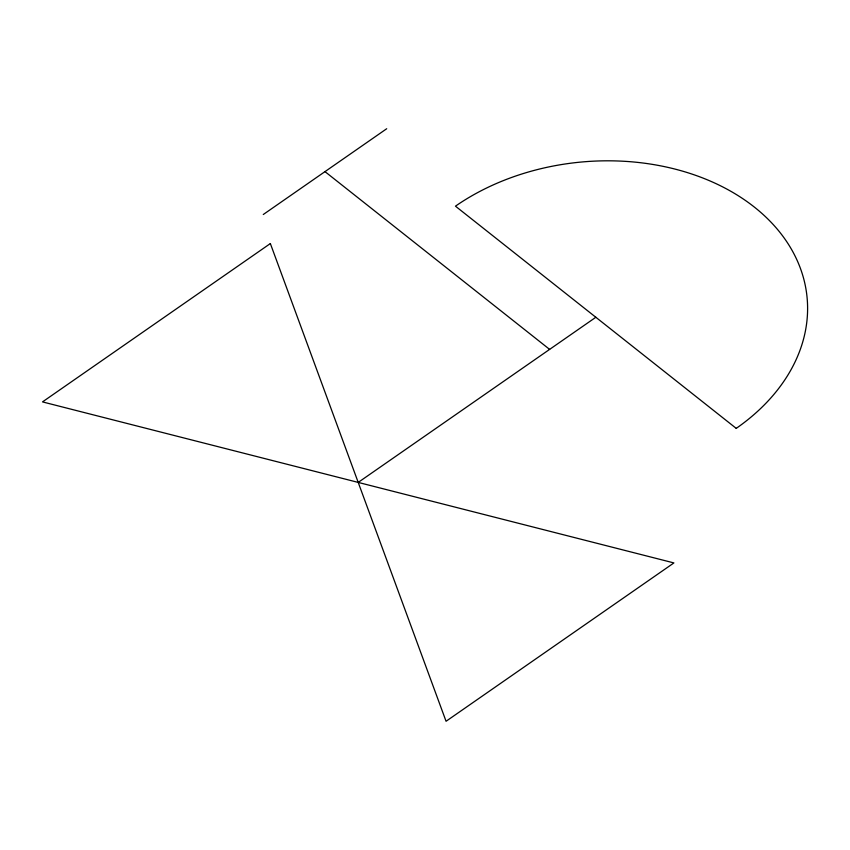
<?xml version="1.0" encoding="UTF-8"?>
<svg xmlns="http://www.w3.org/2000/svg" width="850" height="850" viewBox="0 0 850 850"><rect width="100%" height="100%" fill="white"/><g stroke="black" fill="none" stroke-linecap="round" stroke-linejoin="round"><path stroke-width="1.27" d="M263.277 214.508L386.707 128.732M358.211 482.407L595.85 317.263M324.987 171.626L549.621 349.392M270.353 243.557L42.5 401.901L673.912 562.923L446.059 721.268L270.353 243.557M736.227 428.368L455.462 206.167A212.16 155.911 -5.2 0 1 754.375 207.102A212.16 155.911 -5.2 0 1 736.227 428.368"/></g></svg>
